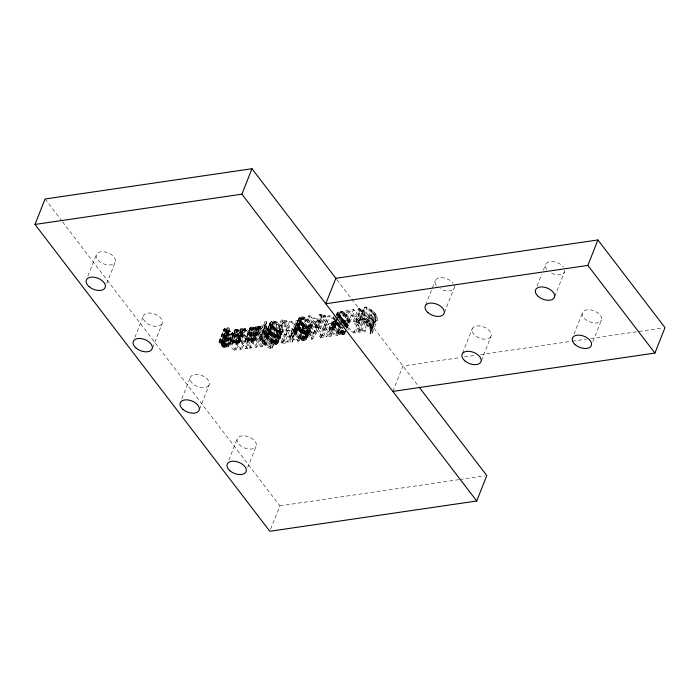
<?xml version="1.0" encoding="UTF-8"?>
<svg xmlns="http://www.w3.org/2000/svg" width="700" height="700" viewBox="0 0 700 700"><rect width="100%" height="100%" fill="white"/><g stroke="black" fill="none" stroke-linecap="round" stroke-linejoin="round"><path stroke-width="0.53" stroke-dasharray="3.5 2.62" d="M292.512 328.746L287.473 341.469L285.101 341.819L290.132 329.096L292.512 328.746L293.326 329.814L288.286 342.527L281.899 343.464L281.085 342.405L289.424 321.694L295.767 325.045L290.736 337.759L290.369 342.23L292.408 341.933L292.53 338.625L297.57 325.911L302.286 328.501L304.159 328.23L299.127 340.944L297.246 341.224L292.53 338.625M297.57 325.911L297.439 329.21L295.409 329.507L290.369 342.23M330.873 336.297L331.004 332.999L336.044 320.276L335.912 323.584L333.882 323.881L328.842 336.595L330.873 336.297L336.91 321.195M290.736 337.759L284.384 334.408L286.274 334.136L290.938 336.7L291.069 333.436L296.109 320.714L298.139 320.416L297.771 324.852L304.159 328.23M290.938 336.7L295.977 323.986L296.109 320.714M329.411 331.074L334.451 318.351L329.779 315.787L327.898 316.059L322.858 328.781L324.748 328.501L329.411 331.074L329.543 327.801L334.197 316.059M295.409 329.507L295.767 325.045M328.842 336.595L329.201 332.132L334.241 319.41L327.898 316.059M333.882 323.881L334.241 319.41M241.745 349.344C238.63 347.428 234.561 339.92 241.211 342.93L245.674 348.766L247.336 348.521L255.483 327.915L252.306 326.979L250.399 327.338L241.745 349.344L240.091 349.58L245.131 336.866C242.541 328.834 230.519 327.547 241.203 337.435L236.162 350.158L234.509 350.402C229.407 347.121 227.185 338.975 235.296 342.851L240.328 330.137L238.096 329.341L235.252 329.551L228.55 346.605C226.301 347.918 222.53 347.874 221.252 345.24L227.517 328.764L229.793 329.123L228.856 327.898L225.951 327.854L224.236 328.65L219.048 341.985C218.838 343.989 223.58 343.411 221.296 344.733M299.127 340.944L292.74 337.566L293.108 333.139L299.014 318.001C304.089 314.099 311.159 321.466 311.36 326.576L306.329 339.299C301.245 343.175 294.192 335.842 293.983 330.724L299.014 318.001M341.084 326.506L337.601 335.317L331.214 331.94L331.581 327.504L335.064 318.701M370.484 332.316C370.886 326.113 364.569 322.088 359.546 319.996L364.586 307.274L366.599 306.985L369.127 308.28L375.156 313.39L377.204 317.336L377.142 320.749L372.102 333.471L370.081 333.769L375.524 319.602C375.926 313.39 369.609 309.374 364.586 307.274M272.142 348.101L267.426 345.669L264.058 342.877L261.398 338.485L261.651 334.399L259.586 334.626C258.309 341.215 264.924 345.984 270.121 348.399L272.142 348.101L278.6 331.844L281.662 331.669L282.739 330.767C282.537 325.658 275.459 318.29 270.392 322.192L265.352 334.915C265.571 340.025 272.624 347.366 277.699 343.49L282.739 330.767M264.618 321.904C263.349 328.493 269.955 333.261 275.161 335.676C280.796 335.895 268.1 331.835 268.152 329.044C264.469 327.46 268.616 320.381 264.618 321.904L259.586 334.626M235.252 329.551C233.24 332.439 238.91 335.213 239.54 337.68L241.203 337.435M259.884 326.016L260.549 326.882L255.509 339.605L254.844 338.73L259.884 326.016L261.537 325.771L267.523 333.585L265.86 333.83L261.398 327.994C254.748 324.984 258.816 332.491 261.931 334.408L256.9 347.121L255.246 347.366L260.277 334.644C257.688 326.611 245.674 325.334 256.349 335.221L251.318 347.944L249.655 348.18L244.799 341.145L250.399 327.338M249.882 327.976L250.25 329.578L254.695 335.466L256.349 335.221M236.162 350.158C225.487 340.27 237.501 341.547 240.091 349.58M245.674 348.766L250.714 336.044L246.243 330.207C239.601 327.197 243.67 334.714 246.785 336.621L245.131 336.866M251.318 347.944C240.634 338.047 252.648 339.334 255.246 347.366M256.9 347.121L252.402 340.848L257.46 327.854M372.102 333.471C373.389 326.882 366.765 322.114 361.567 319.699L359.546 319.996M230.291 331.502L227.894 332.474L229.898 333.725L232.645 332.658L227.614 345.38L225.584 346.404L223.562 346.062L222.906 344.838L225.251 344.225L230.291 331.502L229.547 330.531C227.797 331.922 223.912 328.799 227.517 328.764M225.251 344.225L224.507 343.254C220.054 344.627 220.377 339.719 224.761 341.845L229.793 329.123M267.523 333.585L262.483 346.308L260.829 346.553L270.392 322.192M335.939 316.286C331.188 323.855 331.047 328.029 337.584 333.27C339.902 335.379 345.196 335.869 345.572 331.713M336.586 315.009L337.488 312.375C339.701 309.908 343.779 311.588 345.73 313.644C350.525 317.599 351.199 322.516 347.121 327.793M277.699 343.49L282.87 330.094M306.329 339.299L311.491 325.911M344.803 333.664L344.4 331.196M219.048 341.985L224.236 328.65M375.524 319.602L375.121 321.046L377.142 320.749M275.8 342.991C275.494 339.535 271.311 333.672 267.269 335.379C267.531 338.835 271.766 344.75 275.8 342.991L280.98 329.858C279.816 326.62 276.421 320.915 272.3 322.656L267.111 335.781M280.98 329.858L280.831 330.277C276.806 332.036 272.571 326.113 272.3 322.656M304.421 338.809C304.124 335.344 299.933 329.49 295.89 331.188C296.161 334.644 300.396 340.567 304.421 338.809L309.61 325.675C308.438 322.429 305.043 316.724 300.93 318.474L295.741 331.59M309.61 325.675L309.461 326.086C305.428 327.845 301.192 321.93 300.93 318.474M342.895 333.174C342.598 329.717 338.406 323.855 334.364 325.561C334.635 329.017 338.87 334.933 342.895 333.174L344.059 330.243M348.084 320.04L347.935 320.451C343.901 322.219 339.666 316.295 339.404 312.839C343.516 311.098 346.911 316.803 348.084 320.04L345.608 326.322M87.894 276.08L96.416 254.555M106.715 283.666L115.237 262.141A10.15 5.968 21.6 0 0 103.11 251.685A10.15 5.968 21.6 0 0 99.138 261.223A10.15 5.968 21.6 0 0 115.237 262.141M134.855 337.453L143.377 315.928M152.521 347.97L162.199 323.505A10.15 5.968 21.6 0 0 150.071 313.049A10.15 5.968 21.6 0 0 146.099 322.586A10.15 5.968 21.6 0 0 162.199 323.505M181.825 398.816L190.347 377.291M219.196 341.364L224.849 328.151M219.354 342.65L224.385 329.928L224.088 329.271M219.879 343.192L225.951 327.854M220.85 342.265L225.934 329.21M221.218 341.679L226.249 328.956M220.544 343.595L226.082 329.936M221.83 341.521L227.395 327.775M221.463 343.053L226.502 330.33M221.296 343.866L226.336 331.144L227.132 331.293L222.136 344.067M221.252 345.24L227.054 330.601M221.576 345.852L228.287 328.834M222.679 343.446L228.856 327.898M222.005 346.316L227.036 333.594L226.293 332.526L227.176 331.345M223.414 343.411L228.445 330.689M222.862 345.188L227.946 332.115M222.521 346.701L228.322 331.861M223.099 345.642L229.644 329.149M224.017 344.4L229.547 330.531M223.099 347.016L228.594 333.349M223.685 347.226L228.725 334.512L231.341 334.661L233.581 333.882L232.645 332.658M224.166 346.334L229.197 333.611M199.482 409.334L209.169 384.877A10.15 5.968 21.6 0 0 197.032 374.421A10.15 5.968 21.6 0 0 193.06 383.95A10.15 5.968 21.6 0 0 209.169 384.877M224.858 346.439L229.898 333.725M224.98 347.454L230.02 334.731M225.584 346.404L230.624 333.69M226.24 346.255L231.271 333.533M226.301 347.384L231.84 333.279M227.229 345.695L232.496 332.684M227.579 347.078L232.61 334.364M229.696 342.912L234.736 330.19M229.652 343.368L234.92 329.831M229.766 343.892L234.797 331.17M230.676 342.072L235.707 329.35M230.064 344.514L235.095 331.791M231.245 341.941L236.285 329.227M232.12 341.915L237.16 329.192M231.665 343.884L236.889 330.68M232.155 343.245L237.195 330.523M231.998 344.636L237.029 331.914M232.627 343.131L238.096 329.341M233.205 343.123L238.245 330.4M234.106 342.379L239.146 329.656M233.914 343.227L238.954 330.505M235.252 342.169L240.564 328.947L242.655 328.37L245.394 329.096L240.362 341.819L236.836 341.127L235.532 341.67L235.296 342.851M236.075 341.329L241.106 328.606M235.681 343.761L241.868 328.405M235.874 344.05L240.905 331.328M236.154 344.444L241.194 331.721M237.624 341.092L242.655 328.37M237.274 342.79L242.314 330.076M237.248 343.07L242.471 329.858M234.509 350.402L242.777 329.709M238.455 341.206L243.495 328.484M237.58 343.814L243.25 329.595M238.814 342.3L243.854 329.586M239.356 341.451L244.396 328.738M240.362 341.819L239.697 340.953L244.729 328.23L246.382 327.985L252.368 335.808L250.714 336.044M239.549 342.422L244.58 329.7M247.336 348.521L241.351 340.707L246.382 327.985M241.211 342.93L246.243 330.207M244.799 341.145L250.075 327.609M244.912 341.67L249.953 328.956M244.843 340.699L245.822 339.859L250.862 327.136M245.21 342.3L250.25 329.578M245.822 339.859L246.4 339.727L251.431 327.005M246.4 339.727L247.266 339.692L252.306 326.979M246.811 341.67L252.035 328.457M247.31 341.023L252.341 328.309M247.144 342.414L252.184 329.7M247.782 340.918L253.251 327.127M248.36 340.9L253.391 328.186M247.266 339.692L249.261 340.165L254.293 327.442M249.069 341.005L254.1 328.283M249.261 340.165L250.443 340.637L255.719 326.734L257.81 326.156L260.549 326.882M250.407 339.955L256.261 326.392M250.828 341.547L257.023 326.191M251.02 341.836L256.06 329.114M251.309 342.221L256.34 329.507M251.221 339.106L252.77 338.87L257.81 326.156M252.402 340.848L257.618 327.644M249.655 348.18L257.933 327.486M252.77 338.87L253.601 338.993L258.641 326.27M252.726 341.6L258.405 327.381M252.429 340.576L253.969 340.086L259 327.364M253.601 338.993L254.511 339.238L259.543 326.515M253.969 340.086L254.695 340.2L259.735 327.486M262.483 346.308L256.498 338.494L261.537 325.771M260.829 346.553L256.358 340.716L261.398 327.994M259.534 338.056L264.565 325.334M259.796 338.957L266.639 321.606M261.205 335.773L266.691 321.676M261.126 336.604L266.166 323.881M260.225 339.92L266.219 324.791M261.398 338.485L266.429 325.771M260.82 340.926L265.851 328.213M261.774 339.535L266.814 326.812M261.572 341.994L266.604 329.271M262.342 340.629L267.374 327.906M262.421 343.035L270.795 321.668M263.121 341.766L268.152 329.044M265.37 336.411L270.261 322.866M265.352 334.915L266.429 334.005L271.46 321.283M265.764 337.391L270.804 324.669L270.401 323.697M263.34 343.989L272.414 321.055M264.058 342.877L269.098 330.164M267.164 336.297L272.676 322.376M266.42 338.52L271.451 325.797L270.804 324.669M266.429 334.005L268.441 333.707L273.473 320.985M267.391 336.919L272.422 324.196M264.311 344.864L273.297 322.21M265.099 343.892L270.139 331.17M267.794 337.662L274.015 322.175M268.441 333.707L269.483 333.83L274.523 321.108M267.33 339.797L272.361 327.084L271.451 325.797M265.352 345.66L270.384 332.946M269.675 335.029L274.706 322.306M266.227 344.811L275.555 321.405M270.358 335.309L275.398 322.586M268.398 341.101L273.429 328.379L272.361 327.084M271.049 335.738L276.579 321.895M267.426 345.669L272.466 332.946M269.447 342.195L276.762 323.592M277.83 342.816L276.64 339.885L272.562 335.291L277.594 322.578M268.608 346.395L273.639 333.681M270.655 341.39L277.471 324.31M270.48 343.088L275.52 330.365L273.429 328.379M273.595 336.184L278.635 323.461M271.346 342.09L276.386 329.376M269.815 347.043L274.846 334.32M271.504 343.77L277.051 329.928M281.085 342.405L283.404 342.064L276.22 332.675L281.26 319.953L282.625 319.751L284.217 320.801L286.44 320.81L287.166 321.764L282.135 334.486L279.755 334.828L285.101 341.819M270.121 348.399L275.161 335.676M274.654 337.286L279.685 324.564M272.694 343.079L277.734 330.365M272.527 344.26L277.559 331.537L278.6 331.844M276.22 332.675L277.585 332.474L282.625 319.751M273.376 343.359L278.416 330.645M272.09 348.031L280.761 325.868M274.076 343.49L280.289 327.967M282.135 334.486L281.4 333.533L278.346 333.148L283.386 320.434M274.794 343.464L283.797 320.652M228.786 460.18L237.309 438.655M274.61 344.68L279.65 331.966M276.64 339.885L284.217 320.801M275.424 343.289L280.928 329.341M275.678 344.619L280.709 331.896M277.296 341.014L285.206 320.906M276.623 344.382L281.662 331.669M277.699 341.994L282.73 329.271M277.296 344.006L286.44 320.81M281.899 343.464L286.93 330.75L286.116 329.683L288.444 329.341L281.26 319.953M286.274 334.136L291.305 321.414L295.977 323.986M283.404 342.064L288.444 329.341M293.983 330.724L299.416 317.476M293.991 332.22L298.891 318.675M294.385 330.199L295.05 329.814L300.09 317.1M294.394 333.2L299.425 320.486L299.031 319.506M292.74 337.566L301.035 316.864M295.785 332.106L301.306 318.185M295.041 334.329L300.081 321.615L299.425 320.486M295.05 329.814L297.062 329.516L302.102 316.803M296.012 332.727L301.053 320.005M292.408 341.933L301.919 318.019M296.424 333.471L302.636 317.993M297.062 329.516L298.113 329.639L303.152 316.916M295.951 335.615L300.991 322.892L300.081 321.615M298.296 330.838L303.336 318.115M298.113 329.639L299.145 329.936L304.185 317.223M298.979 331.118L304.019 318.404M297.019 336.91L302.059 324.196L300.991 322.892M299.67 331.555L305.2 317.704M300.352 332.124L305.392 319.401M298.069 338.004L303.109 325.29L302.059 324.196M306.46 338.625L305.27 335.694L301.184 331.109L306.224 318.386M297.246 341.224L302.286 328.501M299.276 337.207L304.316 324.485M247.608 467.766L256.13 446.241A10.15 5.968 21.6 0 0 244.002 435.785A10.15 5.968 21.6 0 0 240.03 445.322A10.15 5.968 21.6 0 0 256.13 446.241M301.061 332.841L306.101 320.119M299.11 338.896L308.131 316.059L309.75 315.822L319.725 320.329L320.845 321.799L315.814 334.521L310.012 335.37L312.76 338.949L311.071 339.203L308.324 335.615L313.364 322.892L311.806 323.12L306.766 335.842L308.324 335.615M302.225 331.993L307.256 319.279M299.976 337.908L305.007 325.185M300.134 339.579L305.672 325.736M306.766 335.842L305.909 334.723L307.466 334.495L303.091 328.781L304.71 328.545L309.75 315.822M303.275 333.095L308.315 320.373M301.324 338.896L306.355 326.174M301.149 340.069L306.189 327.346L309.339 327.714L311.36 326.576M302.006 339.176L307.037 326.454M304.351 334.399L311.08 317.459L318.614 320.88L313.582 333.602L309.164 334.25L306.04 330.172L313.582 333.602M302.19 340.375L307.221 327.652M302.697 339.308L308.91 323.776M303.415 339.273L309.312 324.494M303.24 340.498L308.271 327.775M305.27 335.694L310.301 322.971M304.045 339.098L310.949 322L312.506 321.773L308.131 316.059M304.299 340.428L309.339 327.714M305.926 336.831L310.966 324.109M305.252 340.2L312.506 321.773M306.32 337.803L311.36 325.089M305.926 339.824L310.957 327.101M309.164 334.25L314.195 321.527L311.08 317.459M310.012 335.37L315.053 322.648L320.845 321.799M330.986 323.12L331.8 324.179L326.76 336.901L320.373 337.838L319.559 336.77L321.877 336.438L314.694 327.04L319.734 314.326L324.914 315.184L325.64 316.137L320.609 328.851L318.229 329.201L323.575 336.184L325.946 335.834L330.986 323.12L328.606 323.47L323.575 336.184M311.071 339.203L321.099 314.125M315.814 334.521L314.685 333.051L321.86 314.799M312.76 338.949L322.262 315.026M314.694 327.04L316.059 326.839L317.66 327.889L322.691 315.166M318.229 329.201L323.68 315.28M320.609 328.851L319.874 327.906L324.914 315.184M319.559 336.77L324.59 324.056L326.918 323.715L319.734 314.326M320.373 337.838L325.404 325.115L324.59 324.056M324.748 328.501L329.779 315.787M321.877 336.438L326.918 323.715M336.332 315.306L337.488 312.375M332.456 325.098L335.178 318.692M336.726 314.781L337.89 311.85M332.465 326.594L335.178 319.743M336.726 315.831L337.365 313.049M332.859 324.564L335.466 319.296M337.015 315.376L338.564 311.465M332.868 327.574L335.965 319.743M331.214 331.94L336.245 319.217M337.575 316.129L339.509 311.238M334.215 325.964L337.312 318.132M337.697 317.152L339.404 312.839M334.259 326.471L337.453 318.43M337.75 317.669L339.78 312.559M333.515 328.703L338.555 315.98L337.505 313.871M333.524 324.188L335.536 323.89L337.47 318.999M337.864 318.019L340.576 311.168M334.486 327.101L336.814 321.23M339.526 314.379L338.363 317.319L340.392 312.392M334.898 327.845L337.216 321.974M338.791 318.229L341.11 312.358M335.536 323.89L336.586 324.004L337.365 322.053M338.914 318.132L341.626 311.29M334.425 329.98L337.523 322.158M336.77 325.211L337.934 322.271M339.483 318.36L341.81 312.489M339.561 319.419L342.659 311.588M337.453 325.491L339.395 320.6M339.78 319.62L342.493 312.769M335.493 331.284L338.59 323.453M338.144 325.92L339.797 321.86M340.191 320.88L343.674 312.078M336.543 332.377L340.375 322.578M340.769 321.598L345.249 310.625L353.57 309.409L354.506 310.634L349.475 323.356L343.656 324.205M340.821 322.543L339.658 325.474L336.586 324.004M341.206 321.562L344.697 312.76M331.004 332.999L335.72 335.589L340.76 322.875M337.75 331.572L341.233 322.77M341.469 322.324L344.575 314.493M337.584 333.27L340.296 326.419M342.248 322.455L345.73 313.644M338.45 332.273L340.769 326.401M342.317 322.49L343.481 319.559M338.608 333.953L341.434 326.961M342.869 323.19L344.146 320.11M343.079 323.365L347.725 311.623L354.506 310.634M343.297 323.549L346.789 314.746M339.797 333.261L342.116 327.39M343.665 323.479L344.829 320.539M339.623 334.442L341.95 328.571M343.884 323.68L344.662 321.72L347.812 322.079L349.834 320.95M340.48 333.541L343.578 325.719M343.963 324.739L345.511 320.828M344.374 324.852L347.856 316.05M340.664 334.74L342.983 328.877M344.54 324.957L345.695 322.026M341.171 333.672L343.105 328.781M344.671 325.001L347.384 318.15M341.889 333.646L344.295 327.67M344.601 326.795L347.786 318.868M341.714 334.863L343.648 329.971M345.196 326.06L346.745 322.14M345.293 326.148L348.775 317.345M342.519 333.471L343.761 330.286M345.231 326.62L348.023 319.524M342.773 334.801L344.321 330.89M345.87 326.97L347.812 322.079M345.949 327.285L349.44 318.483M349.475 323.356L348.53 322.131L353.57 309.409M343.726 334.565L344.881 331.634M346.43 327.723L348.757 321.851M344.794 332.176L345.957 329.245M346.342 328.265L349.834 319.454M344.4 334.189L346.334 329.297M346.719 328.317L349.965 320.276M270.594 529.314L279.886 505.829L61.652 220.675M372.662 312.506L365.234 331.275L358.846 332.211L358.033 331.144L360.351 330.803L353.168 321.414L358.199 308.691L363.387 309.549L364.114 310.502L359.082 323.225L356.703 323.575L362.049 330.558L364.42 330.207L369.46 317.485L367.08 317.835L362.049 330.558M353.168 321.414L354.533 321.213L359.572 308.49M359.082 323.225L358.348 322.271L355.294 321.895L360.334 309.172M355.705 322.114L360.736 309.391M356.134 322.262L361.165 309.54M356.703 323.575L362.154 309.645M353.859 332.938L358.89 320.215L360.771 319.944L355.731 332.666L353.859 332.938L347.629 328.921M358.348 322.271L363.387 309.549M359.599 320.066L364.639 307.344M361.567 319.699L366.599 306.985M361.865 321.046L366.896 308.324M358.033 331.144L363.064 318.421L365.391 318.08L358.199 308.691M358.846 332.211L368.078 308.963M360.351 330.803L365.391 318.08M364.254 322.429L369.294 309.706M365.426 323.26L370.466 310.546M366.345 322.438L371.385 309.715M366.564 324.196L371.604 311.483M367.377 323.234L372.418 310.511M368.349 324.109L373.389 311.395M368.567 326.331L373.608 313.618M369.267 325.071L374.299 312.349M369.364 327.495L374.404 314.773M370.116 326.104L375.156 313.39M369.924 328.571L374.955 315.849M370.877 327.18L375.918 314.457M370.291 329.595L375.322 316.873M370.501 330.584L376.512 315.473M370.562 331.485L375.602 318.771M370.081 333.769L376.941 316.435M372.164 330.059L377.204 317.336M425.635 304.981L435.312 280.516M392.858 391.414L402.929 365.977L460.084 357.613M444.447 312.567L454.134 288.102M462.534 353.194L472.211 328.738M481.355 360.78L491.032 336.315A10.15 5.968 21.6 0 0 478.905 325.859A10.15 5.968 21.6 0 0 474.933 335.396A10.15 5.968 21.6 0 0 491.032 336.315M537.136 285.898L541.791 274.155M543.34 270.244L545.659 264.373M554.794 296.415L564.48 271.959M574.044 334.11L582.566 312.585M592.856 341.696L601.379 320.171A10.15 5.968 21.6 0 0 589.251 309.715A10.15 5.968 21.6 0 0 585.279 319.252A10.15 5.968 21.6 0 0 601.379 320.171M240.564 328.947L240.328 330.137M255.719 326.734L255.483 327.915M219.817 340.865L223.816 340.62L224.761 341.845M287.166 321.764L284.786 322.114L290.132 329.096M325.64 316.137L323.26 316.479L328.606 323.47M364.114 310.502L361.734 310.852L367.08 317.835M289.424 321.694L291.305 321.414M314.195 321.527L318.614 320.88M260.277 334.644L261.931 334.408M286.93 330.75L293.326 329.814M325.404 325.115L331.8 324.179M341.25 323.199L348.53 322.131M239.697 340.953L241.351 340.707M254.844 338.73L256.498 338.494M291.069 333.436L293.108 333.139M329.543 327.801L331.581 327.504M335.72 335.589L337.601 335.317M464.398 356.983L476.262 355.241M480.576 354.611L571.174 341.355M572.25 341.197L586.267 339.15M590.581 338.52L662.839 327.941M279.886 505.829L458.771 479.657M459.847 479.5L484.636 475.869M319.874 327.906L317.66 327.889M269.483 333.83L272.562 335.291M254.695 340.2L256.358 340.716M226.336 331.144L224.385 329.928M254.511 339.238L255.509 339.605M228.725 334.512L227.036 333.594M304.71 328.545L314.685 333.051M299.145 329.936L301.184 331.109M344.662 321.72L341.582 319.655L338.555 315.98M306.189 327.346L303.109 325.29M277.559 331.537L275.52 330.365M340.812 321.632L342.632 322.595M322.858 328.781L329.201 332.132M347.725 311.623L360.771 319.944M342.685 324.345L355.731 332.666M358.89 320.215L346.439 312.191L345.249 310.625M354.533 321.213L355.294 321.895M277.585 332.474L278.346 333.148M341.749 327.46L342.825 328.773M369.46 317.485L370.274 318.553L363.877 319.489L363.064 318.421M336.875 279.676L418.469 386.286M364.42 330.207L365.234 331.275M325.946 335.834L326.76 336.901M315.053 322.648L317.791 326.235L316.102 326.48L313.364 322.892M310.949 322L311.806 323.12M287.473 341.469L288.286 342.527M244.729 328.23L245.394 329.096M227.614 345.38L228.55 346.605M45.071 199.001L60.996 219.809M454.02 284.839A10.15 5.968 21.6 0 1 450.791 290.666A10.15 5.968 21.6 0 1 440.072 288.645M436.45 285.521A10.15 5.968 21.6 0 1 439.696 277.734A10.15 5.968 21.6 0 1 453.005 283.098M564.76 270.401A10.15 5.968 21.6 0 1 550.419 272.501M546.796 269.377A10.15 5.968 21.6 0 1 550.043 261.59A10.15 5.968 21.6 0 1 563.351 266.954"/><path stroke-width="1.05" d="M419.134 387.152L486.789 475.554L476.718 500.999L269.815 531.274L35 224.446L45.071 199.001L251.974 168.726L336.219 278.801M476.718 500.999L241.902 194.171L251.974 168.726M587.834 265.405L597.914 239.96L335.834 278.311L325.762 303.748L587.834 265.405L654.929 353.062L392.858 391.414M654.929 353.062L665 327.626L597.914 239.96M35 224.446L241.902 194.171M89.066 286.659A10.15 5.968 21.6 0 0 105.166 287.586A10.15 5.968 21.6 0 0 93.039 277.13A10.15 5.968 21.6 0 0 89.066 286.659M136.028 348.031A10.15 5.968 21.6 0 0 152.127 348.95A10.15 5.968 21.6 0 0 140 338.494A10.15 5.968 21.6 0 0 136.028 348.031M182.989 409.395A10.15 5.968 21.6 0 0 199.089 410.314A10.15 5.968 21.6 0 0 186.961 399.858A10.15 5.968 21.6 0 0 182.989 409.395M229.95 470.759A10.15 5.968 21.6 0 0 246.059 471.677A10.15 5.968 21.6 0 0 233.931 461.221A10.15 5.968 21.6 0 0 229.95 470.759M427.963 312.62A10.15 5.968 21.6 0 0 444.062 313.539A10.15 5.968 21.6 0 0 431.935 303.082A10.15 5.968 21.6 0 0 427.963 312.62M464.861 360.841A10.15 5.968 21.6 0 0 480.961 361.76A10.15 5.968 21.6 0 0 468.834 351.304A10.15 5.968 21.6 0 0 464.861 360.841M538.309 296.476A10.15 5.968 21.6 0 0 554.409 297.395A10.15 5.968 21.6 0 0 542.281 286.939A10.15 5.968 21.6 0 0 538.309 296.476M575.207 344.689A10.15 5.968 21.6 0 0 591.308 345.608A10.15 5.968 21.6 0 0 579.18 335.151A10.15 5.968 21.6 0 0 575.207 344.689"/></g></svg>
